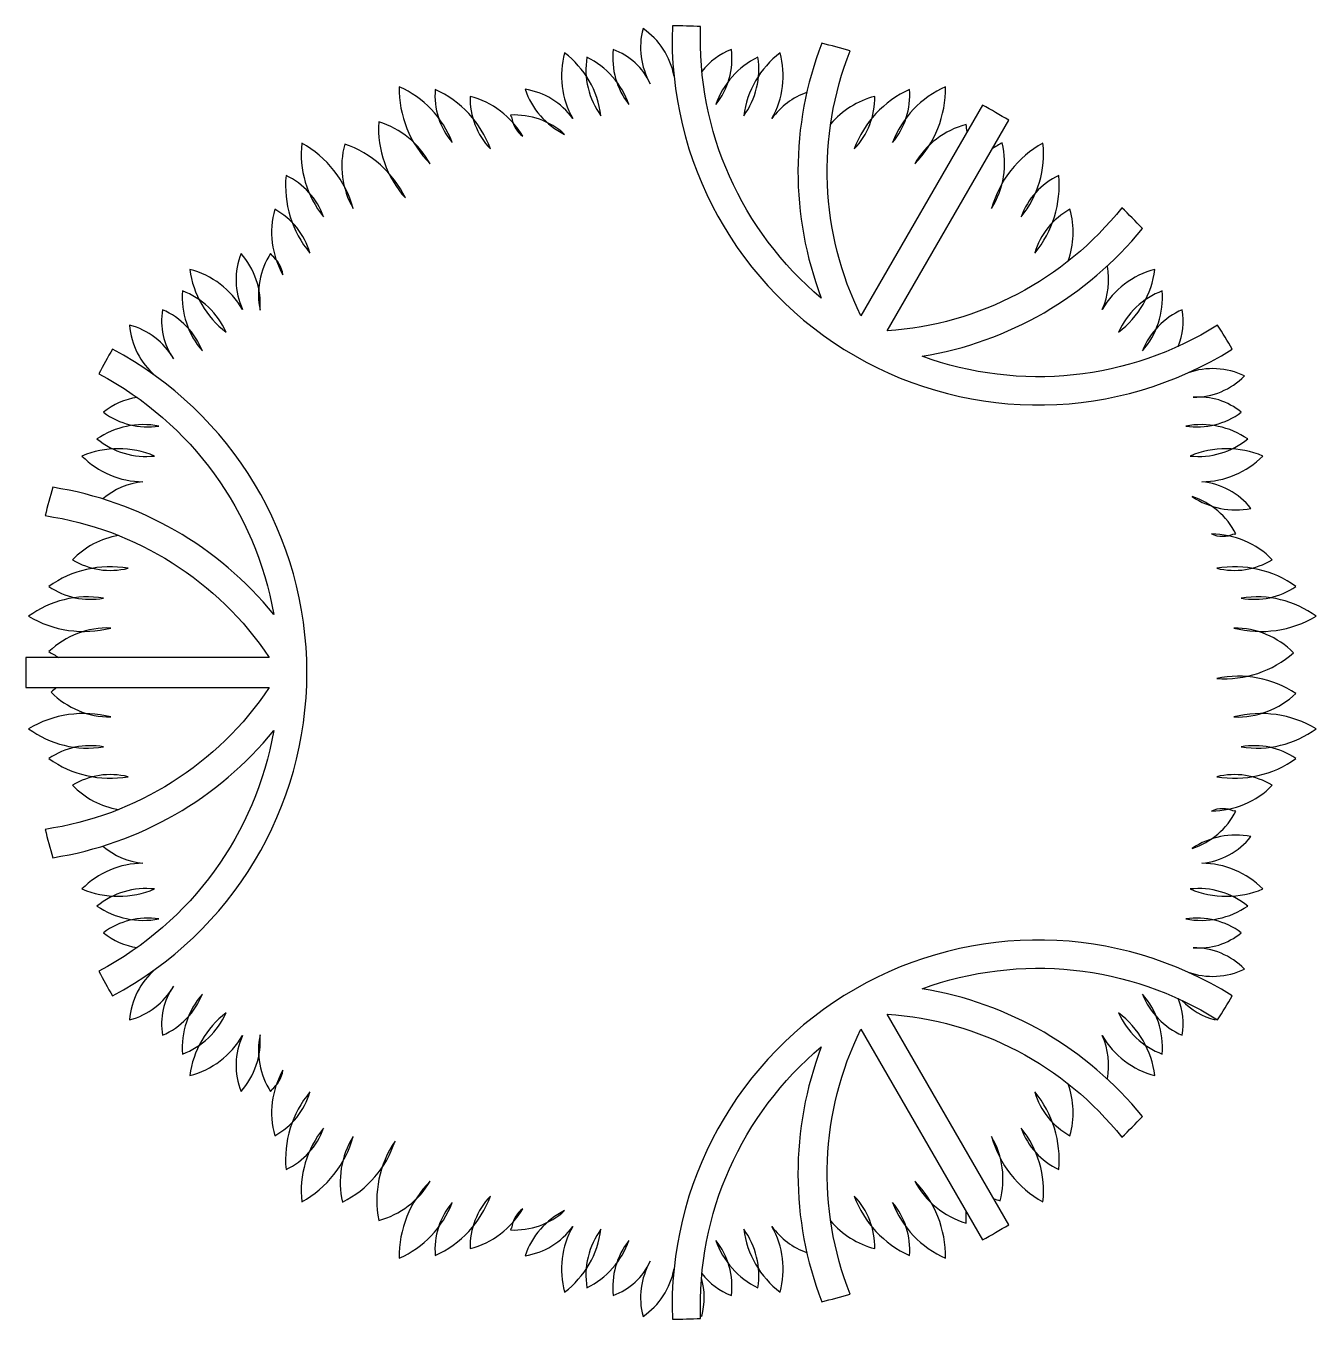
# Model space of a CAD drawing. Header units: feet. Extents: x -0.5 to 0.5, y -0.5 to 0.5.
import ezdxf

# ---------------------------------------------------------------- set-up
doc = ezdxf.new("R2010")
doc.units = ezdxf.units.FT
doc.header["$MEASUREMENT"] = 0

msp = doc.modelspace()

# ---------------------------------------------------------------- linework, layer by layer
for points in [[(0.2398, 0.4388), (0.1458, 0.2759, -0.211808), (0.1375, 0.4807, 0.01136), (0.1155, 0.4865, 0.184946), (0.1152, 0.2895, -0.231868), (0.0218, 0.4995, 0.010907), (0, 0.5, 0.601544), (0.433, 0.25, 0.010907), (0.4217, 0.2686, -0.231868), (0.1931, 0.2446, 0.184946), (0.3635, 0.3433, 0.01136), (0.3476, 0.3594, -0.211808), (0.1661, 0.2642), (0.2601, 0.427, 0.011717)], [(-0.4999, -0.0117), (-0.3118, -0.0117, -0.211808), (-0.4851, -0.1213, 0.01136), (-0.4791, -0.1432, 0.184946), (-0.3083, -0.0449, -0.231868), (-0.4435, -0.2309, 0.010907), (-0.433, -0.25, 0.601544), (-0.433, 0.25, 0.010907), (-0.4435, 0.2309, -0.231868), (-0.3083, 0.0449, 0.184946), (-0.4791, 0.1432, 0.01136), (-0.4851, 0.1213, -0.211808), (-0.3118, 0.0117), (-0.4999, 0.0117, 0.011717)], [(0.2601, -0.427), (0.1661, -0.2642, -0.211808), (0.3476, -0.3594, 0.01136), (0.3635, -0.3433, 0.184946), (0.1931, -0.2446, -0.231868), (0.4217, -0.2686, 0.010907), (0.433, -0.25, 0.601544), (0, -0.5, 0.010907), (0.0218, -0.4995, -0.231868), (0.1152, -0.2895, 0.184946), (0.1155, -0.4865, 0.01136), (0.1375, -0.4807, -0.211808), (0.1458, -0.2759), (0.2398, -0.4388, 0.011717)]]:
    msp.add_lwpolyline(points, format="xyb", close=True)
for points in [[(0.0013, 0.4612, 0.2), (-0.0227, 0.4979, 0.2), (-0.0171, 0.4553, 0.2), (-0.0457, 0.4817, 0.2), (-0.0336, 0.4391, 0.2), (-0.0661, 0.4757, 0.2), (-0.0552, 0.4304, 0.2), (-0.0833, 0.4791, 0.2), (-0.077, 0.4284, 0.2), (-0.1139, 0.451, 0.2), (-0.0833, 0.4161, 0.2), (-0.1252, 0.431, 0.2), (-0.1244, 0.4296, 0.2), (-0.1157, 0.4146, 0.2), (-0.1565, 0.4455, 0.2), (-0.1407, 0.4049, 0.2), (-0.1834, 0.4509, 0.2), (-0.1702, 0.4098, 0.2), (-0.2113, 0.4529, 0.2), (-0.1874, 0.3933, 0.2), (-0.2271, 0.4257, 0.2), (-0.2065, 0.3669, 0.2), (-0.2534, 0.4086, 0.2), (-0.2469, 0.3589, 0.2), (-0.2866, 0.4094, 0.2), (-0.2698, 0.3523, 0.2), (-0.2988, 0.3843, 0.2), (-0.2803, 0.3243, 0.2), (-0.3075, 0.3582, 0.2), (-0.3012, 0.3075, 0.2), (-0.3098, 0.3225, 0.2), (-0.3107, 0.324, 0.2), (-0.3188, 0.2802, 0.2), (-0.3336, 0.3241, 0.2), (-0.3325, 0.2808, 0.2), (-0.3732, 0.3117, 0.2), (-0.3451, 0.2631, 0.2), (-0.3789, 0.2951, 0.2), (-0.3635, 0.2486, 0.2), (-0.3943, 0.2805, 0.2), (-0.3857, 0.2425, 0.2), (-0.4198, 0.2686, 0.2), (-0.4, 0.2295, 0.2)], [(0.104, 0.4485, 0.153279), (0.077, 0.4284, 0.2), (0.0833, 0.4791, 0.2), (0.0552, 0.4304, 0.2), (0.0661, 0.4757, 0.2), (0.0336, 0.4391, 0.2), (0.0457, 0.4817, 0.143589), (0.0228, 0.4648, 0.2)], [(0.228, 0.4183, 0.016909), (0.2271, 0.4237, 0.2), (0.1874, 0.3933, 0.2), (0.2113, 0.4529, 0.2), (0.1702, 0.4098, 0.2), (0.1834, 0.4509, 0.2), (0.1407, 0.4049, 0.2), (0.1565, 0.4455, 0.155278), (0.1224, 0.424, 0.2)], [(0.306, 0.318, 0.155278), (0.3075, 0.3582, 0.2), (0.2803, 0.3243, 0.2), (0.2988, 0.3843, 0.2), (0.2698, 0.3523, 0.2), (0.2866, 0.4094, 0.2), (0.2469, 0.3589, 0.2), (0.2551, 0.4095, 0.027578), (0.2474, 0.405, 0.2)], [(0.3911, 0.2522, 0.143589), (0.3943, 0.2805, 0.2), (0.3635, 0.2486, 0.2), (0.3789, 0.2951, 0.2), (0.3451, 0.2631, 0.2), (0.3732, 0.3117, 0.2), (0.3325, 0.2808, 0.153279), (0.3364, 0.3143, 0.2)], [(0.3988, -0.2317, 0.2), (0.4425, -0.2293, 0.2), (0.4029, -0.2128, 0.2), (0.44, -0.2012, 0.2), (0.3971, -0.1905, 0.2), (0.445, -0.1806, 0.2), (0.4004, -0.1674, 0.2), (0.4566, -0.1674, 0.2), (0.4095, -0.1475, 0.2), (0.4475, -0.1269, 0.2), (0.402, -0.136, 0.2), (0.4359, -0.1071, 0.2), (0.4343, -0.1071, 0.2), (0.4169, -0.1071, 0.2), (0.464, -0.0872, 0.2), (0.421, -0.0806, 0.2), (0.4822, -0.0666, 0.2), (0.44, -0.0575, 0.2), (0.4979, -0.0435, 0.2), (0.4343, -0.0344, 0.2), (0.4822, -0.0162, 0.2), (0.421, -0.0046, 0.2), (0.4805, 0.0152, 0.2), (0.4343, 0.0344, 0.2), (0.4979, 0.0435, 0.2), (0.44, 0.0575, 0.2), (0.4822, 0.0666, 0.2), (0.421, 0.0806, 0.2), (0.464, 0.0872, 0.2), (0.4169, 0.1071, 0.2), (0.4343, 0.1071, 0.2), (0.4359, 0.1071, 0.2), (0.402, 0.136, 0.2), (0.4475, 0.1269, 0.2), (0.4095, 0.1475, 0.2), (0.4566, 0.1674, 0.2), (0.4004, 0.1674, 0.2), (0.445, 0.1806, 0.2), (0.3971, 0.1905, 0.2), (0.44, 0.2012, 0.2), (0.4029, 0.2128, 0.2), (0.4425, 0.2293, 0.2), (0.3988, 0.2317, 0.2)], [(-0.4139, 0.2126, 0.143589), (-0.44, 0.2012, 0.2), (-0.3971, 0.1905, 0.2), (-0.445, 0.1806, 0.2), (-0.4004, 0.1674, 0.2), (-0.4566, 0.1674, 0.2), (-0.4095, 0.1475, 0.153279), (-0.4404, 0.1342, 0.2)], [(-0.4284, 0.106, 0.155278), (-0.464, 0.0872, 0.2), (-0.421, 0.0806, 0.2), (-0.4822, 0.0666, 0.2), (-0.44, 0.0575, 0.2), (-0.4979, 0.0435, 0.2), (-0.4343, 0.0344, 0.2), (-0.4822, 0.0162, 0.027578), (-0.4745, 0.0117, 0.2)], [(-0.4762, -0.0117, 0.016909), (-0.4805, -0.0152, 0.2), (-0.4343, -0.0344, 0.2), (-0.4979, -0.0435, 0.2), (-0.44, -0.0575, 0.2), (-0.4822, -0.0666, 0.2), (-0.421, -0.0806, 0.2), (-0.464, -0.0872, 0.155278), (-0.4284, -0.106, 0.2)], [(-0.4404, -0.1342, 0.153279), (-0.4095, -0.1475, 0.2), (-0.4566, -0.1674, 0.2), (-0.4004, -0.1674, 0.2), (-0.445, -0.1806, 0.2), (-0.3971, -0.1905, 0.2), (-0.44, -0.2012, 0.143589), (-0.4139, -0.2126, 0.2)], [(-0.4, -0.2295, 0.2), (-0.4198, -0.2686, 0.2), (-0.3857, -0.2425, 0.2), (-0.3943, -0.2805, 0.2), (-0.3635, -0.2486, 0.2), (-0.3789, -0.2951, 0.2), (-0.3451, -0.2631, 0.2), (-0.3732, -0.3117, 0.2), (-0.3325, -0.2808, 0.2), (-0.3336, -0.3241, 0.2), (-0.3188, -0.2802, 0.2), (-0.3107, -0.324, 0.2), (-0.3098, -0.3225, 0.2), (-0.3012, -0.3075, 0.2), (-0.3075, -0.3582, 0.2), (-0.2803, -0.3243, 0.2), (-0.2988, -0.3843, 0.2), (-0.2698, -0.3523, 0.2), (-0.2866, -0.4094, 0.2), (-0.2469, -0.3589, 0.2), (-0.2551, -0.4095, 0.2), (-0.2145, -0.3623, 0.2), (-0.2271, -0.4237, 0.2), (-0.1874, -0.3933, 0.2), (-0.2113, -0.4529, 0.2), (-0.1702, -0.4098, 0.2), (-0.1834, -0.4509, 0.2), (-0.1407, -0.4049, 0.2), (-0.1565, -0.4455, 0.2), (-0.1157, -0.4146, 0.2), (-0.1244, -0.4296, 0.2), (-0.1252, -0.431, 0.2), (-0.0833, -0.4161, 0.2), (-0.1139, -0.451, 0.2), (-0.077, -0.4284, 0.2), (-0.0833, -0.4791, 0.2), (-0.0552, -0.4304, 0.2), (-0.0661, -0.4757, 0.2), (-0.0336, -0.4391, 0.2), (-0.0457, -0.4817, 0.2), (-0.0171, -0.4553, 0.2), (-0.0227, -0.4979, 0.2), (0.0013, -0.4612, 0.2)], [(0.3364, -0.3143, 0.153279), (0.3325, -0.2808, 0.2), (0.3732, -0.3117, 0.2), (0.3451, -0.2631, 0.2), (0.3789, -0.2951, 0.2), (0.3635, -0.2486, 0.2), (0.3943, -0.2805, 0.143589), (0.3911, -0.2522, 0.2)], [(0.3941, -0.2535, 0.135941), (0.4198, -0.2686, 0.005001), (0.4198, -0.2674, 0.2)], [(0.2483, -0.4066, 0.016909), (0.2534, -0.4086, 0.2), (0.2469, -0.3589, 0.2), (0.2866, -0.4094, 0.2), (0.2698, -0.3523, 0.2), (0.2988, -0.3843, 0.2), (0.2803, -0.3243, 0.2), (0.3075, -0.3582, 0.155278), (0.306, -0.318, 0.2)], [(0.1224, -0.424, 0.155278), (0.1565, -0.4455, 0.2), (0.1407, -0.4049, 0.2), (0.1834, -0.4509, 0.2), (0.1702, -0.4098, 0.2), (0.2113, -0.4529, 0.2), (0.1874, -0.3933, 0.2), (0.2271, -0.4257, 0.027578), (0.2271, -0.4168, 0.2)], [(0.0228, -0.4648, 0.143589), (0.0457, -0.4817, 0.2), (0.0336, -0.4391, 0.2), (0.0661, -0.4757, 0.2), (0.0552, -0.4304, 0.2), (0.0833, -0.4791, 0.2), (0.077, -0.4284, 0.153279), (0.104, -0.4485, 0.2)], [(0.0217, -0.4972, 0.005001), (0.0227, -0.4979, 0.135941), (0.0225, -0.4681, 0.2)]]:
    msp.add_lwpolyline(points, format="xyb")

doc.saveas('drawing.dxf')
